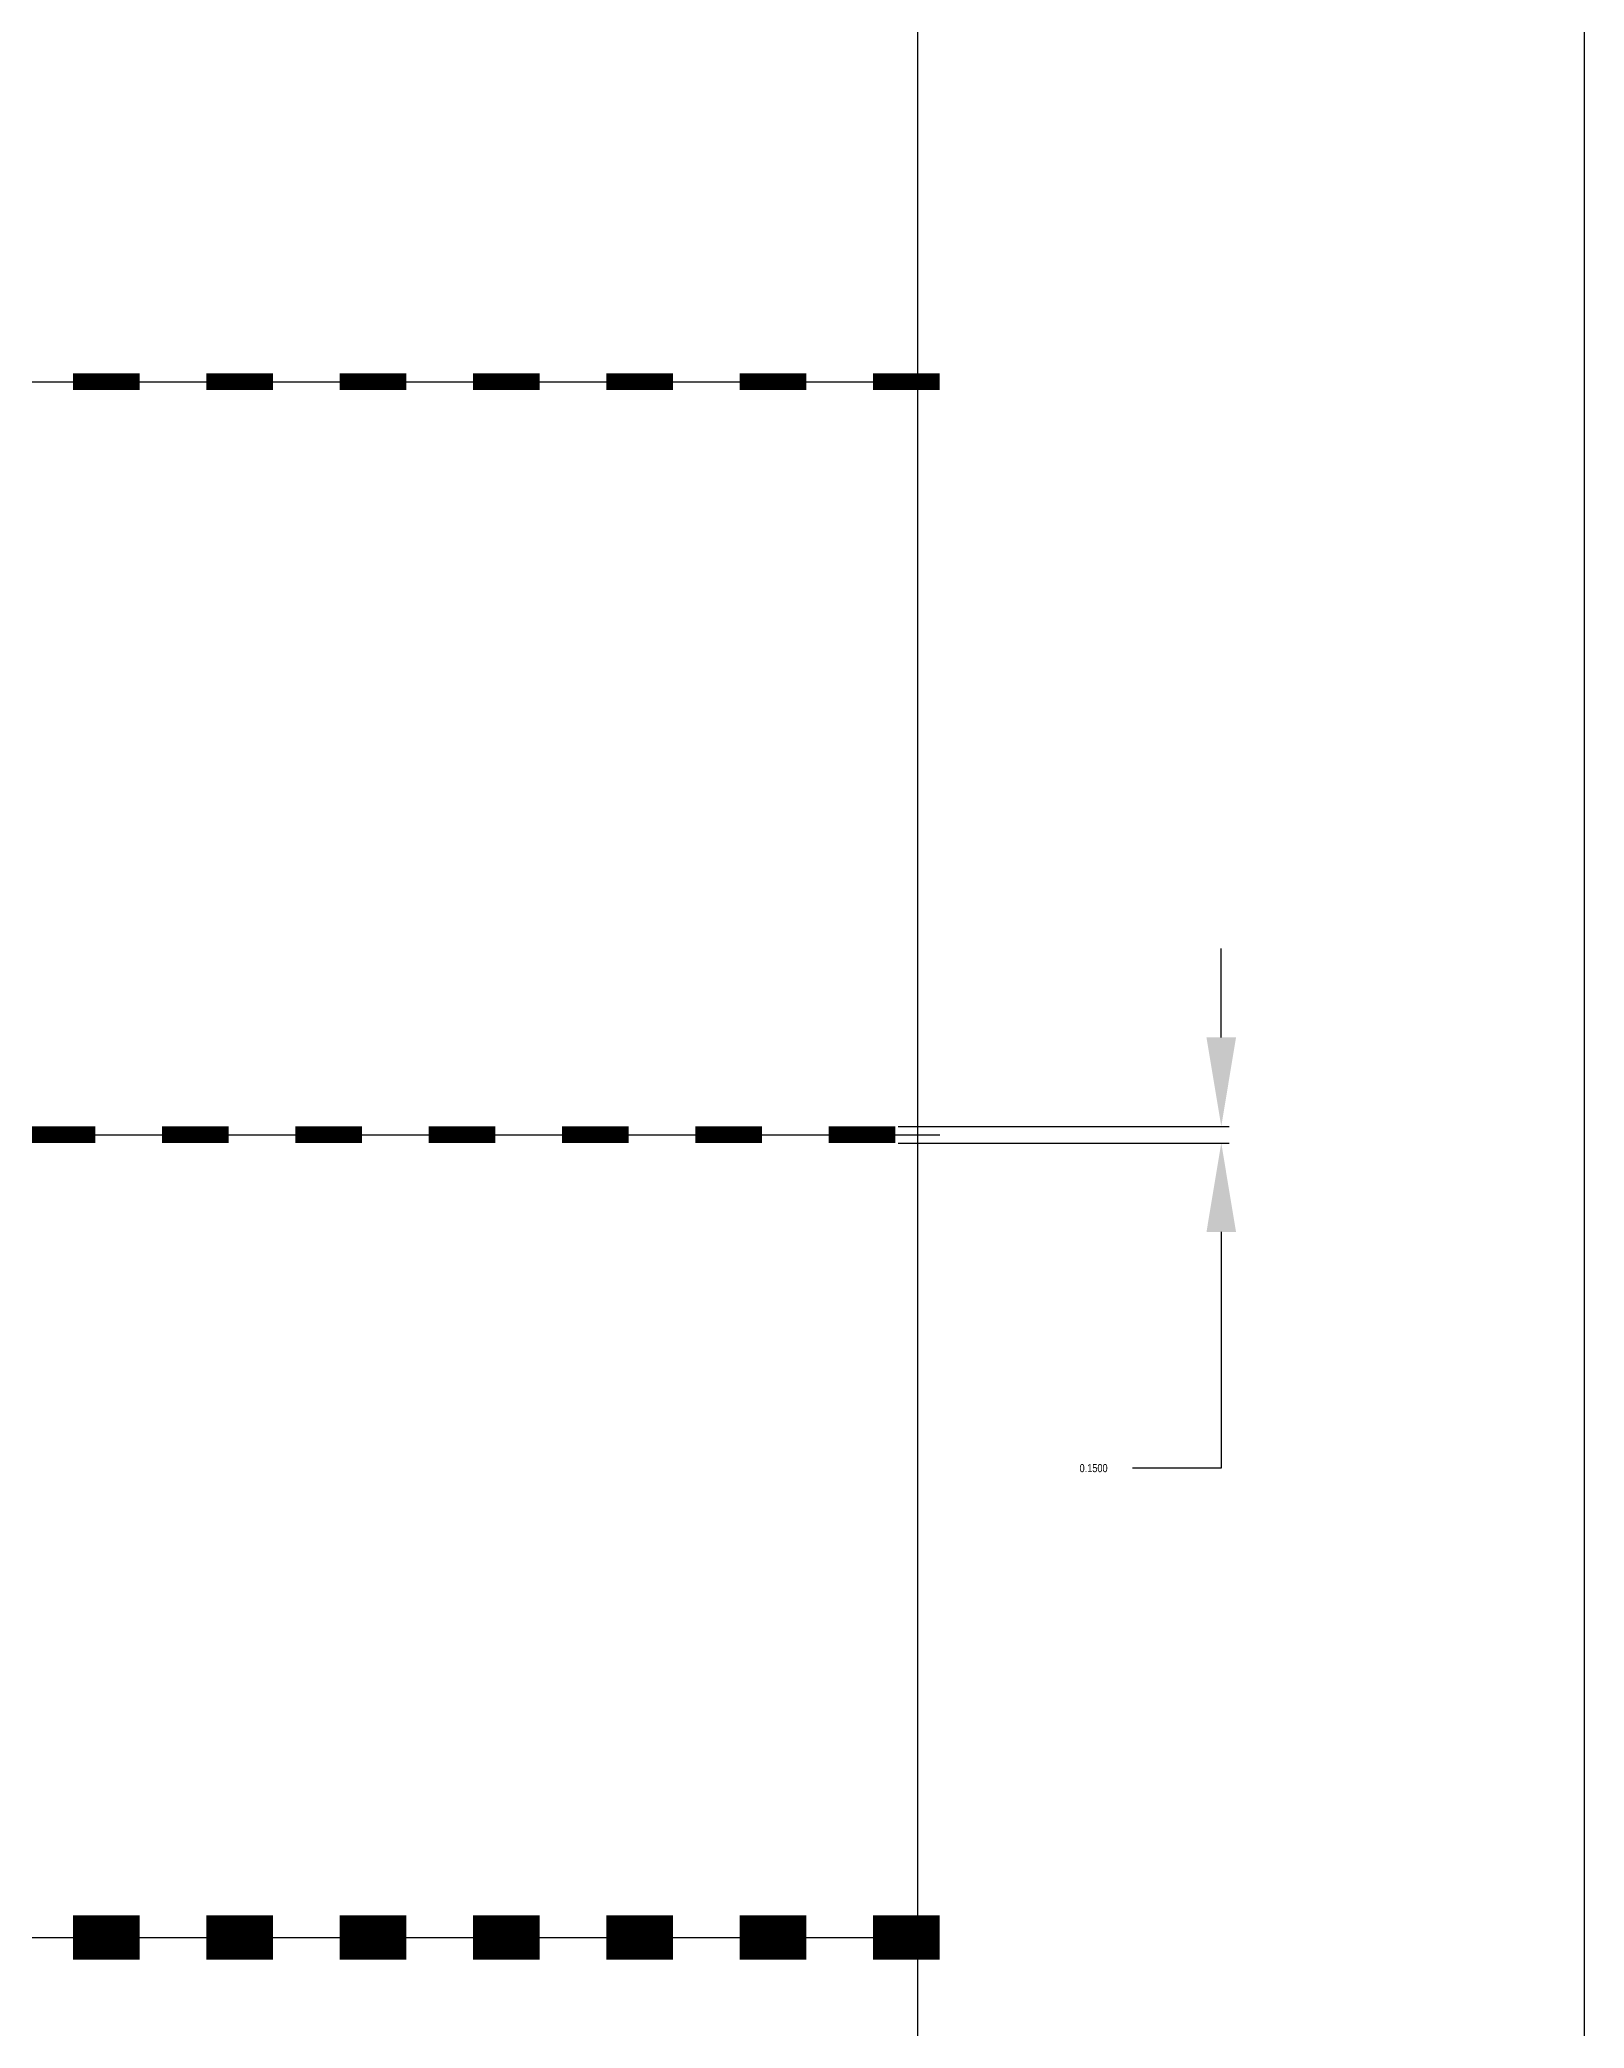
# Model space of a CAD drawing. Header units: metres. Extents: x 3 to 509016, y 4 to 6969473.
# Drawn here: x 508595.61 to 508609.51, y 6967690.15 to 6967708.04 of the extents above; entities that cross this region are included whole.
import ezdxf

# ---------------------------------------------------------------- set-up
doc = ezdxf.new("R2010")
doc.units = ezdxf.units.M
doc.layers.add('_Design Non Plottable', color=45, linetype='Continuous', plot=False)
doc.layers.add('CIV_LINEMARKING', color=252, linetype='Continuous')
doc.layers.add('XREF', color=7, linetype='Continuous')
doc.styles.get("Standard").update_dxf_attribs({"font": 'ARIALN.TTF'})
doc.dimstyles.get("Standard").update_dxf_attribs({"dimtxt": 2.5, "dimasz": 3, "dimexe": 1.5, "dimexo": 2.5, "dimgap": 1.5, "dimtad": 1, "dimdsep": 46, "dimtxsty": 'Standard', "dimcen": 1.5, "dimclrd": 1, "dimclre": 1, "dimclrt": 7, "dimazin": 2, "dimtfac": 1, "dimtmove": 0, "dimatfit": 3, "dimfxl": 1, "dimarcsym": 0})

# ---------------------------------------------------------------- blocks, each defined once
blk = doc.blocks.new('*D76')
at = {"layer": '_Design Non Plottable', "lineweight": -2, "transparency": 16777216}
for p, q in [((508606.246, 6967699.063), (508606.246, 6967699.863)), ((508603.338, 6967698.263), (508606.318, 6967698.263)), ((508603.338, 6967698.113), (508606.318, 6967698.113)), ((508606.246, 6967697.313), (508606.246, 6967695.187)), ((508606.246, 6967695.187), (508605.446, 6967695.187))]:
    blk.add_line(p, q, dxfattribs=at)
at = {"layer": '_Design Non Plottable', "transparency": 16777216}
for points in [[(508606.113, 6967699.063), (508606.379, 6967699.063), (508606.246, 6967698.263)], [(508606.113, 6967697.313), (508606.379, 6967697.313), (508606.246, 6967698.113)]]:
    blk.add_solid(points, dxfattribs=at)
at = {"layer": '_Design Non Plottable', "transparency": 16777216, "insert": (508605.097, 6967695.187), "char_height": 0.072, "attachment_point": 5}
blk.add_mtext('\\A1;0.1500', dxfattribs=at)
blk = doc.blocks.new('*U181')
at = {"layer": 'CIV_LINEMARKING', "const_width": 0.15}
blk.add_lwpolyline([(0, 0), (0.6, 0)], dxfattribs=at)
blk = doc.blocks.new('*U180')
at = {"layer": 'CIV_LINEMARKING', "color": 0, "linetype": 'ByBlock', "lineweight": -2, "transparency": 16777216}
for p in [(508583.513, 6967698.188), (508584.713, 6967698.188), (508585.913, 6967698.188), (508587.113, 6967698.188), (508588.313, 6967698.188), (508589.513, 6967698.188), (508590.713, 6967698.188), (508591.913, 6967698.188), (508593.113, 6967698.188), (508594.313, 6967698.188), (508595.513, 6967698.188), (508596.713, 6967698.188), (508597.913, 6967698.188), (508599.113, 6967698.188), (508600.313, 6967698.188), (508601.513, 6967698.188), (508602.713, 6967698.188)]:
    blk.add_blockref('*U181', p, dxfattribs=at)
blk = doc.blocks.new('*U183')
at = {"const_width": 0.4}
blk.add_lwpolyline([(0, 0), (0.6, 0)], dxfattribs=at)
blk = doc.blocks.new('*U182')
at = {"layer": 'CIV_LINEMARKING', "color": 0, "linetype": 'ByBlock', "lineweight": -2, "transparency": 16777216}
for p in [(508595.913, 6967690.963), (508597.113, 6967690.963), (508598.313, 6967690.963), (508599.513, 6967690.963), (508600.713, 6967690.963), (508601.913, 6967690.963), (508603.113, 6967690.963)]:
    blk.add_blockref('*U183', p, dxfattribs=at)
blk = doc.blocks.new('*U185')
at = {"layer": 'CIV_LINEMARKING', "const_width": 0.15}
blk.add_lwpolyline([(0, 0), (0.6, 0)], dxfattribs=at)
blk = doc.blocks.new('*U184')
at = {"layer": 'CIV_LINEMARKING', "color": 0, "linetype": 'ByBlock', "lineweight": -2, "transparency": 16777216}
for p in [(508595.913, 6967704.963), (508597.113, 6967704.963), (508598.313, 6967704.963), (508599.513, 6967704.963), (508600.713, 6967704.963), (508601.913, 6967704.963), (508603.113, 6967704.963)]:
    blk.add_blockref('*U185', p, dxfattribs=at)
blk = doc.blocks.new('*U198')
at = {"layer": 'CIV_LINEMARKING', "const_width": 0.15}
blk.add_lwpolyline([(0, 0), (0.6, 0)], dxfattribs=at)
blk = doc.blocks.new('*U197')
at = {"layer": 'CIV_LINEMARKING', "color": 0, "linetype": 'ByBlock', "lineweight": -2, "transparency": 16777216}
for p in [(508583.513, 6967698.188), (508584.713, 6967698.188), (508585.913, 6967698.188), (508587.113, 6967698.188), (508588.313, 6967698.188), (508589.513, 6967698.188), (508590.713, 6967698.188), (508591.913, 6967698.188), (508593.113, 6967698.188), (508594.313, 6967698.188), (508595.513, 6967698.188), (508596.713, 6967698.188), (508597.913, 6967698.188), (508599.113, 6967698.188), (508600.313, 6967698.188), (508601.513, 6967698.188), (508602.713, 6967698.188)]:
    blk.add_blockref('*U198', p, dxfattribs=at)
blk = doc.blocks.new('*U200')
at = {"const_width": 0.4}
blk.add_lwpolyline([(0, 0), (0.6, 0)], dxfattribs=at)
blk = doc.blocks.new('*U199')
at = {"layer": 'CIV_LINEMARKING', "color": 0, "linetype": 'ByBlock', "lineweight": -2, "transparency": 16777216}
for p in [(508595.913, 6967690.963), (508597.113, 6967690.963), (508598.313, 6967690.963), (508599.513, 6967690.963), (508600.713, 6967690.963), (508601.913, 6967690.963), (508603.113, 6967690.963)]:
    blk.add_blockref('*U200', p, dxfattribs=at)
blk = doc.blocks.new('*U202')
at = {"layer": 'CIV_LINEMARKING', "const_width": 0.15}
blk.add_lwpolyline([(0, 0), (0.6, 0)], dxfattribs=at)
blk = doc.blocks.new('*U201')
at = {"layer": 'CIV_LINEMARKING', "color": 0, "linetype": 'ByBlock', "lineweight": -2, "transparency": 16777216}
for p in [(508595.913, 6967704.963), (508597.113, 6967704.963), (508598.313, 6967704.963), (508599.513, 6967704.963), (508600.713, 6967704.963), (508601.913, 6967704.963), (508603.113, 6967704.963)]:
    blk.add_blockref('*U202', p, dxfattribs=at)
blk = doc.blocks.new('XD_DESIGN_1')
at = {"layer": '_Design Non Plottable'}
for p, q in [((508603.513, 6967761.749), (508603.513, 6967641.467)), ((508609.513, 6967761.749), (508609.513, 6967641.467)), ((508563.513, 6967690.963), (508603.513, 6967690.963))]:
    blk.add_line(p, q, dxfattribs=at)
for points in [[(508563.513, 6967704.963), (508603.513, 6967704.963)], [(508583.513, 6967698.188), (508603.713, 6967698.188)]]:
    blk.add_lwpolyline(points, dxfattribs=at)
at = {"layer": 'CIV_LINEMARKING'}
for name in ['*U184', '*U180', '*U182']:
    blk.add_blockref(name, (0, 0), dxfattribs=at)
at = {"layer": '_Design Non Plottable'}
dim = blk.add_linear_dim(base=(508606.246, 6967698.113), p1=(508603.313, 6967698.263), p2=(508603.313, 6967698.113), angle=270, dimstyle='Standard', override={"dimscale": 0.4, "dimasz": 2, "dimgap": 0.5, "dimclrd": 256, "dimclre": 256, "dimclrt": 256}, dxfattribs=at)
dim.commit()
dim.dimension.update_dxf_attribs({"geometry": '*D76', "text_midpoint": (508605.097, 6967695.187), "dimtype": 128})
blk = doc.blocks.new('XD_DESIGN_2')
at = {"layer": '_Design Non Plottable'}
for p, q in [((508603.513, 6967761.749), (508603.513, 6967641.467)), ((508609.513, 6967761.749), (508609.513, 6967641.467)), ((508563.513, 6967690.963), (508603.513, 6967690.963))]:
    blk.add_line(p, q, dxfattribs=at)
for points in [[(508563.513, 6967704.963), (508603.513, 6967704.963)], [(508583.513, 6967698.188), (508603.713, 6967698.188)]]:
    blk.add_lwpolyline(points, dxfattribs=at)
at = {"layer": 'CIV_LINEMARKING'}
for name in ['*U201', '*U197', '*U199']:
    blk.add_blockref(name, (0, 0), dxfattribs=at)
at = {"layer": '_Design Non Plottable'}
dim = blk.add_linear_dim(base=(508606.246, 6967698.113), p1=(508603.313, 6967698.263), p2=(508603.313, 6967698.113), angle=270, dimstyle='Standard', override={"dimscale": 0.4, "dimasz": 2, "dimgap": 0.5, "dimclrd": 256, "dimclre": 256, "dimclrt": 256}, dxfattribs=at)
dim.commit()
dim.dimension.update_dxf_attribs({"geometry": '*D76', "text_midpoint": (508605.097, 6967695.187), "dimtype": 128})

msp = doc.modelspace()

# ---------------------------------------------------------------- block references
msp.add_blockref('XD_DESIGN_1', (0, 0))

# ---------------------------------------------------------------- next in the draw order: block references
at = {"layer": 'XREF'}
msp.add_blockref('XD_DESIGN_2', (0, 0), dxfattribs=at)

doc.saveas('drawing.dxf')
